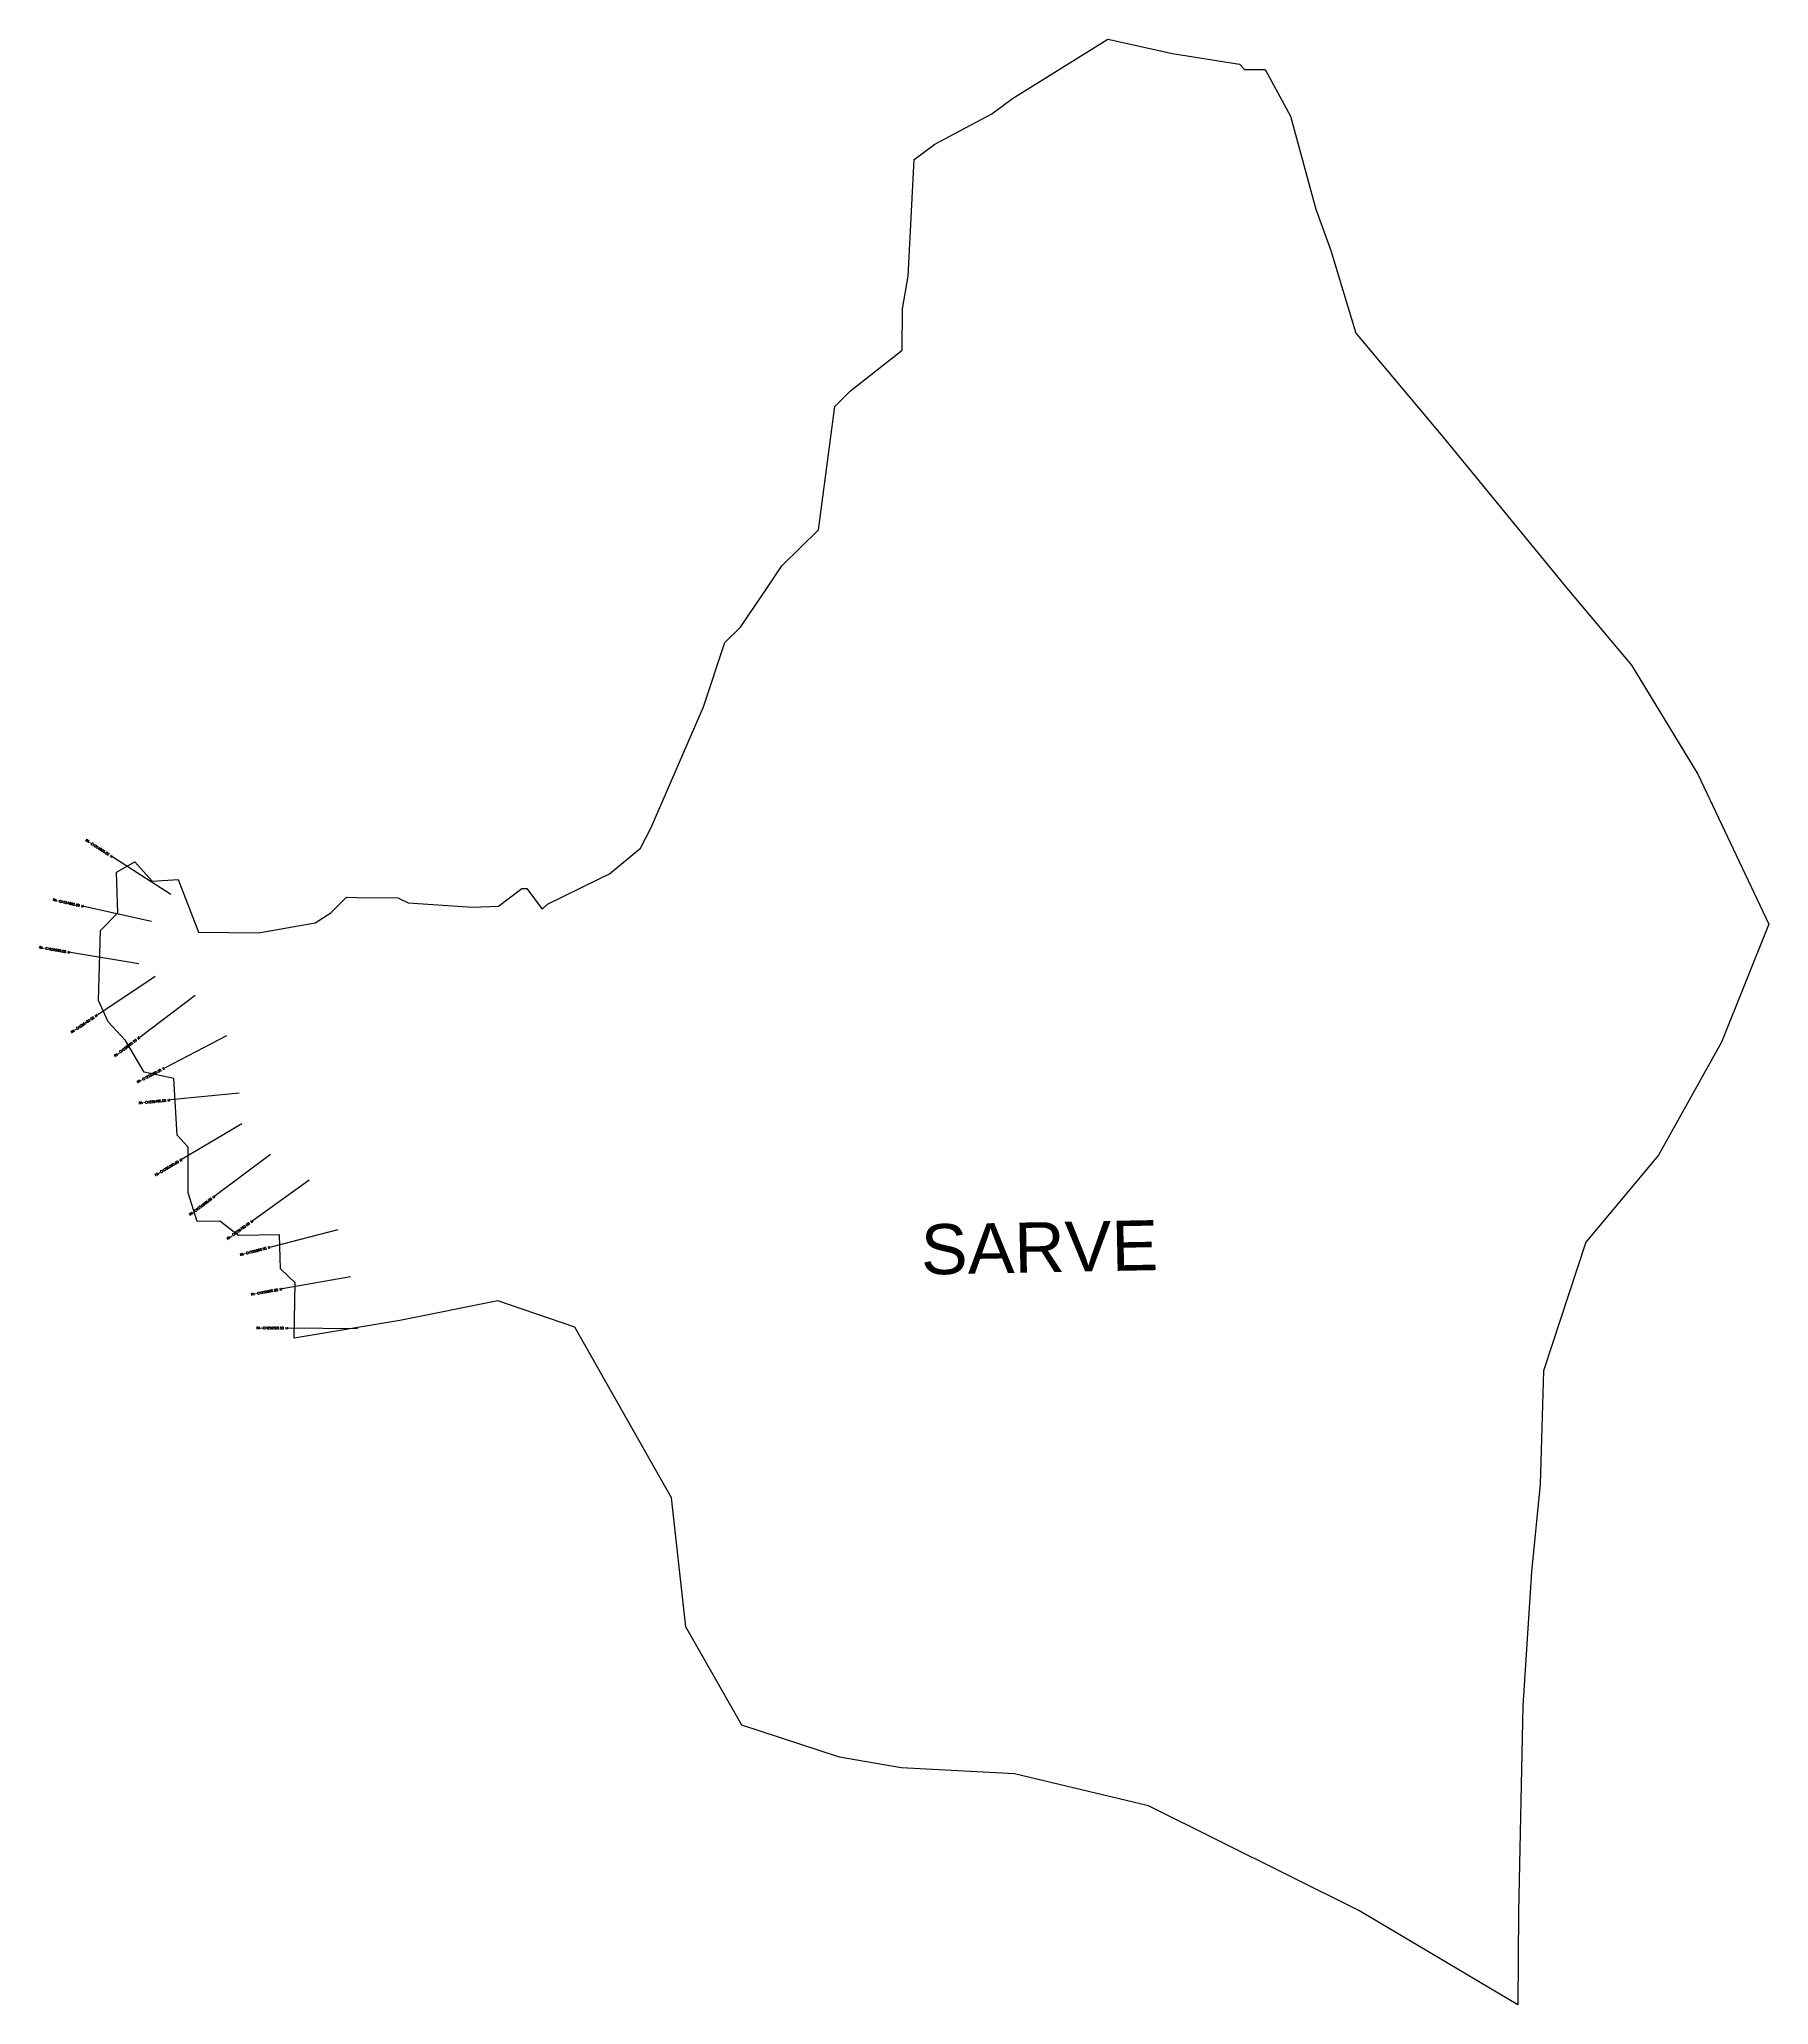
# Model space of a CAD drawing. Header units: metres. Extents: x 278530 to 282283, y 2036668 to 2040932.
import ezdxf
from ezdxf.enums import TextEntityAlignment as Align

# ---------------------------------------------------------------- set-up
doc = ezdxf.new("R2010")
doc.units = ezdxf.units.M
for name, color, linetype in [('CS', 134, 'Continuous'), ('CSMark', 6, 'Continuous'), ('VILLAGE BOUNDRY', 10, 'Continuous'), ('VILLAGE NAME', 250, 'Continuous')]:
    doc.layers.add(name, color=color, linetype=linetype)
doc.styles.get("Standard").update_dxf_attribs({"font": 'simplex.shx'})

msp = doc.modelspace()

# ---------------------------------------------------------------- linework, layer by layer
at = {"layer": 'CS'}
for p, q in [((278815.3, 2039076.8), (278689, 2039157.8)), ((278773.1, 2039017.8), (278626.7, 2039050.5)), ((278745.4, 2038926.2), (278597.5, 2038950.8)), ((278781.1, 2038899), (278656.4, 2038815.7)), ((278868.1, 2038857.7), (278748.3, 2038767.4)), ((278936.1, 2038769.6), (278802.9, 2038700.8)), ((278963.6, 2038645.4), (278814.3, 2038630.8)), ((278968.9, 2038579), (278840, 2038502.3)), ((279031.4, 2038512.7), (278911.3, 2038422.8)), ((279115.6, 2038456.7), (278993.7, 2038369.3)), ((279177.5, 2038348.8), (279032.2, 2038311.7)), ((279204.8, 2038246.9), (279057.1, 2038220.7)), ((279220.1, 2038134.4), (279070.1, 2038135.6))]:
    msp.add_line(p, q, dxfattribs=at)
at = {"layer": 'VILLAGE BOUNDRY', "flags": 128}
msp.add_lwpolyline([(278821.9, 2038677.1), (278757.1, 2038691.1), (278716.9, 2038759.7), (278679.2, 2038800.1), (278658.5, 2038846.3), (278662.6, 2038998.2), (278700.3, 2039036.8), (278697.5, 2039124.9), (278736.9, 2039147.4), (278774.6, 2039105.5), (278831.2, 2039109.3), (278875.1, 2038994.7), (279005.5, 2038993.7), (279128.7, 2039015.1), (279162.4, 2039037.2), (279196.2, 2039070.5), (279218.6, 2039070.3), (279308.1, 2039069.6), (279330.4, 2039058.2), (279470, 2039049.3), (279526.1, 2039051.1), (279576.7, 2039089.8), (279587.9, 2039089.7), (279621.1, 2039044.7), (279632.4, 2039055.8), (279744.7, 2039110.8), (279767.1, 2039121.8), (279834.7, 2039177.2), (279857.4, 2039221.8), (279971.4, 2039483.8), (280017.2, 2039623.2), (280051.5, 2039657), (280110.5, 2039744.2), (280141.3, 2039789.7), (280220.5, 2039867.7), (280256.2, 2040135.8), (280290, 2040169.2), (280402.5, 2040257.8), (280403.3, 2040347.2), (280415.7, 2040418.1), (280428.2, 2040671.4), (280473.2, 2040704.6), (280596.8, 2040770.7), (280641.8, 2040804), (280848.6, 2040932.3), (280989.3, 2040901.8), (281134.6, 2040878.3), (281145.7, 2040867.1), (281190.4, 2040866.7), (281245.5, 2040765.6), (281299.9, 2040563.8), (281332.7, 2040474.1), (281387.2, 2040294.6), (281575.6, 2040069.4), (281844.8, 2039741.6), (281985.5, 2039574), (282129, 2039338), (282283, 2039012.3), (282180.3, 2038755.9), (282044.2, 2038510.9), (281886, 2038322), (281794.4, 2038043.1), (281786.8, 2037797), (281768.5, 2037607), (281749.4, 2037316.4), (281740.3, 2036869), (281738.7, 2036667.7), (281393.5, 2036871.7), (280936.7, 2037099.1), (280646.4, 2037168.5), (280400.5, 2037181.7), (280266.4, 2037205.1), (280054.4, 2037273.9), (279933.1, 2037487.4), (279901.8, 2037767.3), (279692.2, 2038138.1), (279524.8, 2038195.3), (279312, 2038152.3), (279083.1, 2038114.1), (279085.3, 2038234.3), (279053.2, 2038264.2), (279051.2, 2038338.3), (278962.2, 2038336.4), (278921.5, 2038367.9), (278872.1, 2038367), (278853, 2038429.4), (278852.7, 2038528.6), (278829, 2038554.1), (278821.9, 2038677.1)], dxfattribs=at)

# ---------------------------------------------------------------- texts
at = {"layer": 'CSMark'}
for s, rotation, p in [('RA-CH254860.00 M', 327.3498, (278688.2, 2039158.3)), ('RA-CH254960.00 M', 347.4144, (278625.7, 2039050.7)), ('RA-CH255060.00 M', 350.533, (278596.5, 2038951)), ('RA-CH255160.00 M', 33.7569, (278655.5, 2038815.1)), ('RA-CH255260.00 M', 36.994, (278747.5, 2038766.8)), ('RA-CH255360.00 M', 27.2987, (278802, 2038700.3)), ('RA-CH255460.00 M', 5.5927, (278813.3, 2038630.7)), ('RA-CH255560.00 M', 30.7701, (278839.2, 2038501.8)), ('RA-CH255660.00 M', 36.8047, (278910.5, 2038422.2)), ('RA-CH255760.00 M', 35.6232, (278992.9, 2038368.7)), ('RA-CH255860.00 M', 14.3207, (279031.2, 2038311.5)), ('RA-CH255960.00 M', 10.0685, (279056.2, 2038220.5)), ('RA-CH256060.00 M', 359.5611, (279069.1, 2038135.6))]:
    msp.add_text(s, height=5, rotation=rotation, dxfattribs=at).set_placement(p, align=Align.MIDDLE_RIGHT)
at = {"layer": 'VILLAGE NAME', "insert": (280441.9, 2038360.5), "char_height": 108.748, "attachment_point": 1, "rotation": 1.1028}
msp.add_mtext_dynamic_manual_height_columns('{\\fArial|b0|i0|c0|p34;SARVE}', width=726.929, gutter_width=543.7, heights=[0], dxfattribs=at)

doc.saveas('drawing.dxf')
